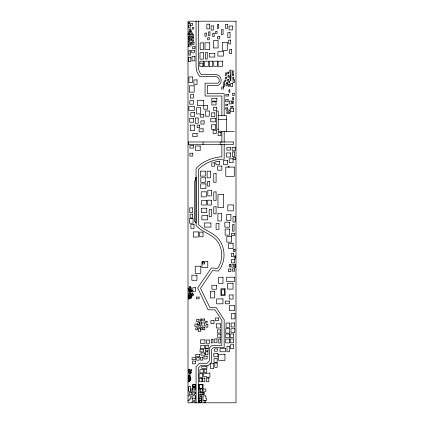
<?xml version="1.0" encoding="UTF-8"?>
<svg xmlns="http://www.w3.org/2000/svg" width="424" height="424" viewBox="0 0 424 424"><rect width="100%" height="100%" fill="white"/><g stroke="black" fill="none" stroke-linecap="round" stroke-linejoin="round"><path stroke-width="0.64" d="M196.068 177.221L194.441 182.543L194.441 220.946L196.068 223.199L196.073 177.269M199.831 63.16L202.889 63.16L202.889 66.536M218.243 115.508L226.453 115.508L226.453 131.594M218.243 119.52L226.453 119.52M218.243 129.182L216.457 129.182L216.457 111.083L218.243 111.083L218.243 131.594L234.308 131.594M233.083 158.772L229.198 158.772L229.198 162.652L233.083 162.652L233.083 157.596L235.214 157.596L235.214 159.636L233.083 159.636M193.058 386.481L195.135 386.481L195.135 384.875L193.058 384.875L193.058 386.661M192.613 386.661L195.496 386.661M190.885 391.151L195.019 391.151L195.019 388.967M188.002 395.884L190.885 395.884L190.885 399.074L189.152 399.074L189.152 400.495L188.002 400.495M198.851 398.189L201.835 398.189M201.835 400.495L198.877 400.495L198.851 395.884L201.835 395.884L201.835 402.8M229.114 167.098L229.114 166.648L228.186 166.648L228.186 167.098M224.169 115.508L224.169 93.709L207.363 93.709L207.363 85.484L218.042 85.484C223.199 83.268 221.582 74.809 215.97 74.65L201.294 74.65L200.075 73.061L198.808 70.002L198.374 66.722L198.374 21.2M224.169 131.594L224.169 142.374M224.169 144.075L224.169 159.186C214.745 158.83 205.004 162.684 198.374 169.388L198.374 224.503C205.099 231.303 216.054 233.02 220.713 242.178C225.69 251.135 225.181 263.15 218.371 271.021L212.514 270.602L200.547 288.304L209.896 307.522L216.214 307.522L224.169 319.77L224.169 347.68L213.224 347.68L211.629 349.27L211.629 362.128L208.173 365.583L200.679 365.583L198.374 367.889L198.374 402.8M221.863 115.508L221.863 96.015L205.057 96.015L205.057 83.178L218.042 83.178C220.544 81.148 219.023 76.665 215.8 76.585L199.969 76.585L198.374 74.65L196.757 71.1L196.068 67.019L196.068 21.2M221.863 131.594L221.863 142.575M221.863 144.234L221.863 156.785C212.307 157.426 202.688 161.321 196.068 168.407L196.068 225.446C202.434 232.924 213.903 234.159 218.715 243.328C222.971 251.056 222.881 261.274 217.491 268.413L211.391 267.942L197.679 287.949L208.147 309.827L215.005 309.827L221.863 320.337L221.863 345.375L211.878 345.375L209.323 347.924L209.323 360.978L207.023 363.278L199.529 363.278L196.068 366.739L196.068 402.8M220.189 141.982L220.189 144.701M205.29 400.495L205.29 402.8M204.14 400.495L204.14 402.8M203.6 261.703L203.6 261.417L202.328 261.417L202.328 261.703M203.043 141.982L203.043 144.701M202.407 388.967L202.407 391.273L199.105 391.273L199.105 388.967M200.939 392.428L200.939 394.733M200.234 388.967L200.234 391.273M199.047 398.189L199.047 402.8M198.951 395.884L198.951 398.189M195.109 398.189L195.109 400.495L192.613 400.495L192.613 398.189M195.098 402.8L195.098 401.65L192.035 401.65L192.035 402.8M192.788 388.967L192.788 391.151M192.613 388.967L192.613 384.361L195.453 384.361L195.496 388.967L190.885 388.967L190.885 391.273M235.998 21.2L188.002 21.2L188.002 402.8L235.998 402.8L235.998 21.2M189.698 22.615L188.553 22.615L188.553 23.765L189.698 23.765L189.698 22.615M192.395 23.627L190.45 23.627L190.45 25.578L192.395 25.578L192.395 23.627M209.557 24.189L206.822 24.189L206.822 28.933L209.557 28.933L209.557 24.189M227.45 24.454L225.329 24.454L225.329 28.291L227.45 28.291L227.45 24.454M218.614 24.608L217.395 24.608L217.395 28.329L218.614 28.329L218.614 24.608M190.228 25.164L188.579 25.164L188.579 27.523L190.228 27.523L190.228 25.164M213.383 25.875L211.12 25.875L211.12 30.088L213.383 30.088L213.383 25.875M232.463 26.028L229.034 26.028L229.034 29.908L232.463 29.908L232.463 26.028M193.349 27.512L192.401 27.512L192.401 29.161L193.349 29.161L193.349 27.512M190.864 29.033L189.194 29.033L189.194 30.358L190.864 30.358L190.864 29.033M223.109 29.744L221.344 29.744L221.344 34.434L223.109 34.434L223.109 29.744M191.41 30.931L190.403 30.931L190.403 32.049L191.41 32.049L191.41 30.931M190.005 31.477L188.993 31.477L188.993 32.881L190.005 32.881L190.005 31.477M217.051 31.641L215.328 31.641L215.328 33.364L217.051 33.364L217.051 31.641M209.975 31.901L208.454 31.901L208.454 35.595L209.975 35.595L209.975 31.901M230.057 32.6L227.81 32.6L227.81 37.731L230.057 37.731L230.057 32.6M192.348 32.945L191.187 32.945L191.187 34.105L192.348 34.105L192.348 32.945M206.287 33.088L204.924 33.088L204.924 36.215L206.287 36.215L206.287 33.088M214.178 33.22L212.742 33.22L212.742 36.607L214.178 36.607L214.178 33.22M189.178 33.326L188.15 33.326L188.15 34.742L189.178 34.742L189.178 33.326M190.943 34.116L189.661 34.116L189.661 35.399L190.943 35.399L190.943 34.116M193.487 34.736L192.215 34.736L192.215 36.634L193.487 36.634L193.487 34.736M189.422 36.188L188.452 36.188L188.452 37.763L189.422 37.763L189.422 36.188M219.489 36.369L217.592 36.369L217.592 38.907L219.489 38.907L219.489 36.369M191.42 36.459L190.482 36.459L190.482 38.229L191.42 38.229L191.42 36.459M193.471 37.312L192.401 37.312L192.401 39.31L193.471 39.31L193.471 37.312M209.207 37.736L207.612 37.736L207.612 39.808L209.207 39.808L209.207 37.736M189.756 38.399L188.579 38.399L188.579 39.58L189.756 39.58L189.756 38.399M191.68 39.045L190.588 39.045L190.588 40.519L191.68 40.519L191.68 39.045M230.603 40.121L228.695 40.121L228.695 43.921L230.603 43.921L230.603 40.121M193.291 40.365L192.501 40.365L192.501 41.637L193.291 41.637L193.291 40.365M218.074 40.656L213.346 40.656L213.346 47.965L218.074 47.965L218.074 40.656M189.767 40.725L188.616 40.725L188.616 42.315L189.767 42.315L189.767 40.725M191.648 42.188L190.524 42.188L190.524 45.077L191.648 45.077L191.648 42.188M227.264 42.368L222.319 42.368L222.319 50.366L227.264 50.366L227.264 42.368M194.012 42.575L192.337 42.575L192.337 44.446L194.012 44.446L194.012 42.575M209.732 42.808L205.009 42.808L205.009 49.603L209.732 49.603L209.732 42.808M203.419 42.909L200.128 42.909L200.128 49.619L203.419 49.619L203.419 42.909M189.915 43.805L188.569 43.805L188.569 46.545L189.915 46.545L189.915 43.805M194.982 46.725L192.56 46.725L192.56 48.628L194.982 48.628L194.982 46.725M231.679 49.672L229.464 49.672L229.464 53.562L231.679 53.562L231.679 49.672M194.272 50.239L191.728 50.239L191.728 52.783L194.272 52.783L194.272 50.239M190.54 50.626L188.95 50.626L188.95 55.088L190.54 55.088L190.54 50.626M223.369 51.49L217.92 51.49L217.92 56.095L223.369 56.095L223.369 51.49M207.246 52.666L205.391 52.666L205.391 58.994L207.246 58.994L207.246 52.666M203.419 52.698L199.99 52.698L199.99 59.127L203.419 59.127L203.419 52.698M214.793 53.323L209.292 53.323L209.292 57.055L214.793 57.055L214.793 53.323M194.87 56.328L192.035 56.328L192.035 60.908L194.87 60.908L194.87 56.328M190.842 57.425L188.643 57.425L188.643 61.687L190.842 61.687L190.842 57.425M203.419 61.189L199.831 61.189L199.831 66.536L203.419 66.536L203.419 61.189M208.322 61.189L204.575 61.189L204.575 66.573L208.322 66.573L208.322 61.189M212.721 61.189L209.329 61.189L209.329 66.494L212.721 66.494L212.721 61.189M217.422 61.189L213.76 61.189L213.76 66.287L217.422 66.287L217.422 61.189M222.536 61.189L218.127 61.189L218.127 66.271L222.536 66.271L222.536 61.189M230.953 70.177L229.845 70.177L229.845 72.589L230.953 72.589L230.953 70.177M233.163 70.718L232.606 70.718L232.606 73.877L233.163 73.877L233.163 70.718M228.658 72.154L227.614 72.154L227.614 73.845L228.658 73.845L228.658 72.154M226.299 72.955L225.25 72.955L225.25 75.573L226.299 75.573L226.299 72.955M230.963 73.76L230.184 73.76L230.184 75.493L230.963 75.493L230.963 73.76M233.46 74.507L232.5 74.507L232.5 75.79L233.46 75.79L233.46 74.507M228.838 75.657L227.921 75.657L227.921 77.142L228.838 77.142L228.838 75.657M230.974 76.219L229.723 76.219L229.723 77.475L230.974 77.475L230.974 76.219M192.411 76.94L188.913 76.94L188.913 82.606L192.411 82.606L192.411 76.94M226.517 77.274L225.462 77.274L225.462 78.843L226.517 78.843L226.517 77.274M233.762 77.3L232.75 77.3L232.75 79.092L233.762 79.092L233.762 77.3M230.9 77.963L229.919 77.963L229.919 79.251L230.9 79.251L230.9 77.963M228.674 79.325L227.571 79.325L227.571 80.942L228.674 80.942L228.674 79.325M234.456 79.829L233.083 79.829L233.083 82.574L234.456 82.574L234.456 79.829M197.033 79.919L193.895 79.919L193.895 84.403L197.033 84.403L197.033 79.919M230.863 80.03L230.312 80.03L230.312 80.793L230.863 80.793L230.863 80.03M225.854 80.067L224.842 80.067L224.842 81.212L225.854 81.212L225.854 80.067M229.665 81.191L228.896 81.191L228.896 82.675L229.665 82.675L229.665 81.191M224.508 81.843L223.713 81.843L223.713 83.841L224.508 83.841L224.508 81.843M227.582 82.373L226.681 82.373L226.681 83.581L227.582 83.581L227.582 82.373M232.606 83.406L230.656 83.406L230.656 86.565L232.606 86.565L232.606 83.406M227.37 83.899L225.934 83.899L225.934 85.812L227.37 85.812L227.37 83.899M229.358 84.143L228.345 84.143L228.345 86.374L229.358 86.374L229.358 84.143M224.296 84.657L223.411 84.657L223.411 86.782L224.296 86.782L224.296 84.657M194.181 85.812L189.364 85.812L189.364 92.13L194.181 92.13L194.181 85.812M223.305 87.042L221.715 87.042L221.715 89.019L223.305 89.019L223.305 87.042M229.84 89.872L228.907 89.872L228.907 92.326L229.84 92.326L229.84 89.872M234.17 93.211L232.638 93.211L232.638 95.559L234.17 95.559L234.17 93.211M228.552 94.335L225.807 94.335L225.807 96.031L228.552 96.031L228.552 94.335M193.344 94.663L190.471 94.663L190.471 98.087L193.344 98.087L193.344 94.663M233.635 97.785L232.273 97.785L232.273 99.926L233.635 99.926L233.635 97.785M216.881 98.299L211.809 98.299L211.809 101.145L216.881 101.145L216.881 98.299M228.07 99.465L225.494 99.465L225.494 101.728L228.07 101.728L228.07 99.465M203.764 100.525L197.377 100.525L197.377 105.555L203.764 105.555L203.764 100.525M193.333 100.689L189.814 100.689L189.814 104.209L193.333 104.209L193.333 100.689M231.303 101.066L229.167 101.066L229.167 103.917L231.303 103.917L231.303 101.066M233.195 101.4L232.304 101.4L232.304 103.679L233.195 103.679L233.195 101.4M216.054 101.855L211.841 101.855L211.841 104.967L216.054 104.967L216.054 101.855M227.783 104.267L225.759 104.267L225.759 105.518L227.783 105.518L227.783 104.267M207.696 105.724L203.737 105.724L203.737 109.164L207.696 109.164L207.696 105.724M233.036 106.36L230.582 106.36L230.582 107.171L233.036 107.171L233.036 106.36M194.303 106.525L188.85 106.525L188.85 110.404L194.303 110.404L194.303 106.525M216.738 107.532L213.325 107.532L213.325 110.245L216.738 110.245L216.738 107.532M200.419 107.723L196.603 107.723L196.603 113.897L200.419 113.897L200.419 107.723M227.556 107.855L225.441 107.855L225.441 109.053L227.556 109.053L227.556 107.855M233.629 108.295L230.497 108.295L230.497 111.671L233.629 111.671L233.629 108.295M229.448 109.975L226.729 109.975L226.729 111.247L229.448 111.247L229.448 109.975M209.297 110.977L205.402 110.977L205.402 116.181L209.297 116.181L209.297 110.977M230.057 112.482L226.676 112.482L226.676 113.441L230.057 113.441L230.057 112.482M194.674 112.641L190.789 112.641L190.789 116.526L194.674 116.526L194.674 112.641M214.825 112.853L211.539 112.853L211.539 116.717L214.825 116.717L214.825 112.853M203.732 114.597L200.234 114.597L200.234 117.135L203.732 117.135L203.732 114.597M198.194 117.962L195.257 117.962L195.257 123.246L198.194 123.246L198.194 117.962M215.599 118.27L210.77 118.27L210.77 121.842L215.599 121.842L215.599 118.27M193.641 118.328L189.719 118.328L189.719 122.255L193.641 122.255L193.641 118.328M204.124 120.888L200.923 120.888L200.923 124.094L204.124 124.094L204.124 120.888M215.509 124.788L211.38 124.788L211.38 129.362L215.509 129.362L215.509 124.788M194.6 125.064L190.344 125.064L190.344 130.576L194.6 130.576L194.6 125.064M199.704 125.133L197.144 125.133L197.144 127.688L199.704 127.688L199.704 125.133M203.123 128.827L199.121 128.827L199.121 131.827L203.123 131.827L203.123 128.827M216.256 130.195L213.129 130.195L213.129 133.496L216.256 133.496L216.256 130.195M220.957 132.394L218.127 132.394L218.127 135.579L220.957 135.579L220.957 132.394M197.096 133.38L192.772 133.38L192.772 136.698L197.096 136.698L197.096 133.38M233.285 141.982L188.431 141.982L188.431 144.701L233.285 144.701L233.285 141.982M193.529 145.443L189.978 145.443L189.978 148.103L193.529 148.103L193.529 145.443M200.202 145.988L195.591 145.988L195.591 150.6L200.202 150.6L200.202 145.988M235.161 147.303L232.167 147.303L232.167 150.292L235.161 150.292L235.161 147.303M230.433 147.451L226.882 147.451L226.882 150.096L230.433 150.096L230.433 147.451M234.578 151.887L232.31 151.887L232.31 156.467L234.578 156.467L234.578 151.887M230.635 152.963L226.575 152.963L226.575 157.023L230.635 157.023L230.635 152.963M192.75 153.223L189.894 153.223L189.894 156.085L192.75 156.085L192.75 153.223M227.397 160.283L223.612 160.283L223.612 164.687L227.397 164.687L227.397 160.283M219.505 161.401L215.821 161.401L215.821 164.433L219.505 164.433L219.505 161.401M214.581 162.832L211.751 162.832L211.751 166.282L214.581 166.282L214.581 162.832M221.869 166.038L217.708 166.038L217.708 170.194L221.869 170.194L221.869 166.038M234.281 167.098L225.801 167.098L225.801 176.315L234.281 176.315L234.281 167.098M205.269 171.158L200.314 171.158L200.314 176.114L205.269 176.114L205.269 171.158M210.452 171.185L207.129 171.185L207.129 177.836L210.452 177.836L210.452 171.185M216.092 173.612L213.76 173.612L213.76 182.389L216.092 182.389L216.092 173.612M205.338 177.767L200.791 177.767L200.791 182.315L205.338 182.315L205.338 177.767M209.647 181.35L207.612 181.35L207.612 186.147L209.647 186.147L209.647 181.35M205.926 183.878L200.669 183.878L200.669 188.468L205.926 188.468L205.926 183.878M211.327 190.212L207.802 190.212L207.802 195.909L211.327 195.909L211.327 190.212M206.303 191.807L201.225 191.807L201.225 196.879L206.303 196.879L206.303 191.807M216.092 191.913L213.76 191.913L213.76 200.404L216.092 200.404L216.092 191.913M223.559 194.494L217.978 194.494L217.978 207.696L223.559 207.696L223.559 194.494M211.327 200.213L207.601 200.213L207.601 205.025L211.327 205.025L211.327 200.213M206.393 200.308L201.681 200.308L201.681 205.02L206.393 205.02L206.393 200.308M233.285 204.914L227.81 204.914L227.81 210.834L233.285 210.834L233.285 204.914M216.092 206.801L213.76 206.801L213.76 213.828L216.092 213.828L216.092 206.801M192.528 207.871L189.751 207.871L189.751 212.652L192.528 212.652L192.528 207.871M206.758 208.226L201.305 208.226L201.305 212.647L206.758 212.647L206.758 208.226M211.327 209.504L209.191 209.504L209.191 216.659L211.327 216.659L211.327 209.504M221.328 213.463L217.915 213.463L217.915 220.946L221.328 220.946L221.328 213.463M192.438 214.157L190.1 214.157L190.1 217.941L192.438 217.941L192.438 214.157M230.932 214.671L226.374 214.671L226.374 220.316L230.932 220.316L230.932 214.671M207.596 215.578L201.898 215.578L201.898 219.844L207.596 219.844L207.596 215.578M235.188 216.579L233.009 216.579L233.009 222.081L235.188 222.081L235.188 216.579M193.074 218.556L189.602 218.556L189.602 223.231L193.074 223.231L193.074 218.556M229.464 222.197L224.837 222.197L224.837 227.211L229.464 227.211L229.464 222.197M210.924 222.971L204.251 222.971L204.251 227.094L210.924 227.094L210.924 222.971M218.932 223.506L216.092 223.506L216.092 229.299L218.932 229.299L218.932 223.506M194.012 224.439L190.906 224.439L190.906 228.419L194.012 228.419L194.012 224.439M234.037 224.662L232.394 224.662L232.394 231.165L234.037 231.165L234.037 224.662M229.596 229.066L225.139 229.066L225.139 235.15L229.596 235.15L229.596 229.066M198.421 231.907L193.302 231.907L193.302 237.032L198.421 237.032L198.421 231.907M203.022 232.103L199.715 232.103L199.715 236.804L203.022 236.804L203.022 232.103M234.779 233.301L231.499 233.301L231.499 235.638L234.779 235.638L234.779 233.301M231.652 236.507L226.808 236.507L226.808 242.104L231.652 242.104L231.652 236.507M233.121 243.36L228.568 243.36L228.568 248.607L233.121 248.607L233.121 243.36M234.96 249.286L233.523 249.286L233.523 251.607L234.96 251.607L234.96 249.286M233.497 253.467L231.276 253.467L231.276 256.52L233.497 256.52L233.497 253.467M235.447 255.985L234.435 255.985L234.435 258.248L235.447 258.248L235.447 255.985M234.673 259.567L231.324 259.567L231.324 262.912L234.673 262.912L234.673 259.567M207.776 261.703L201.962 261.703L201.962 267.512L207.776 267.512L207.776 261.703M204.649 262.387L202.328 262.387L202.328 263.951L204.649 263.951L204.649 262.387M230.677 264.422L229.23 264.422L229.23 266.913L230.677 266.913L230.677 264.422M233.311 264.581L231.864 264.581L231.864 267.178L233.311 267.178L233.311 264.581M235.293 264.581L234.446 264.581L234.446 267.624L235.293 267.624L235.293 264.581M200.806 266.224L195.226 266.224L195.226 273.369L200.806 273.369L200.806 266.224M234.673 268.864L232.421 268.864L232.421 271.185L234.673 271.185L234.673 268.864M230.926 268.98L228.409 268.98L228.409 271.556L230.926 271.556L230.926 268.98M196.932 275.213L191.86 275.213L191.86 280.285L196.932 280.285L196.932 275.213M222.982 277.227L218.683 277.227L218.683 283.582L222.982 283.582L222.982 277.227M234.711 277.227L226.633 277.227L226.633 281.409L234.711 281.409L234.711 277.227M233.02 283.253L227.635 283.253L227.635 289.094L233.02 289.094L233.02 283.253M216.5 285.267L211.905 285.267L211.905 289.248L216.5 289.248L216.5 285.267M190.339 286.539L189.199 286.539L189.199 287.461L190.339 287.461L190.339 286.539M195.438 287.689L192.841 287.689L192.841 291.378L195.438 291.378L195.438 287.689M191.192 287.848L190.191 287.848L190.191 288.977L191.192 288.977L191.192 287.848M189.21 288.161L188.192 288.161L188.192 289.104L189.21 289.104L189.21 288.161M225.091 288.771L220.925 288.771L220.925 295.512L225.091 295.512L225.091 288.771M191.245 289.459L190.286 289.459L190.286 290.419L191.245 290.419L191.245 289.459M189.994 289.671L189.343 289.671L189.343 290.731L189.994 290.731L189.994 289.671M224.434 289.793L221.471 289.793L221.471 294.765L224.434 294.765L224.434 289.793M189.078 290.133L188.351 290.133L188.351 291.06L189.078 291.06L189.078 290.133M192.215 290.705L191.325 290.705L191.325 291.818L192.215 291.818L192.215 290.705M214.719 291.267L210.368 291.267L210.368 297.918L214.719 297.918L214.719 291.267M190.842 291.405L190.233 291.405L190.233 292.38L190.842 292.38L190.842 291.405M189.883 291.542L189.178 291.542L189.178 292.459L189.883 292.459L189.883 291.542M192.941 293.095L191.659 293.095L191.659 293.779L192.941 293.779L192.941 293.095M189.544 293.382L188.638 293.382L188.638 294.288L189.544 294.288L189.544 293.382M190.758 293.318L190.127 293.318L190.127 294.336L190.758 294.336L190.758 293.318M193.386 294.532L192.39 294.532L192.39 295.528L193.386 295.528L193.386 294.532M191.712 294.659L190.827 294.659L190.827 295.539L191.712 295.539L191.712 294.659M233.025 294.94L229.246 294.94L229.246 299.074L233.025 299.074L233.025 294.94M189.173 295.157L188.426 295.157L188.426 296.445L189.173 296.445L189.173 295.157M190.418 295.162L189.841 295.162L189.841 295.915L190.418 295.915L190.418 295.162M191.887 295.925L191.314 295.925L191.314 297.06L191.887 297.06L191.887 295.925M190.604 296.657L189.544 296.657L189.544 297.314L190.604 297.314L190.604 296.657M199.1 297.044L196.259 297.044L196.259 298.798L199.1 298.798L199.1 297.044M189.252 297.171L188.388 297.171L188.388 297.839L189.252 297.839L189.252 297.171M191.155 297.579L190.281 297.579L190.281 298.597L191.155 298.597L191.155 297.579M189.554 298.077L188.436 298.077L188.436 298.994L189.554 298.994L189.554 298.077M222.982 298.925L216.606 298.925L216.606 303.807L222.982 303.807L222.982 298.925M229.442 301.109L225.245 301.109L225.245 303.807L229.442 303.807L229.442 301.109M234.467 305.656L229.442 305.656L229.442 310.67L234.467 310.67L234.467 305.656M234.976 313.564L231.287 313.564L231.287 318.864L234.976 318.864L234.976 313.564M218.455 318.005L215.397 318.005L215.397 320.634L218.455 320.634L218.455 318.005M204.564 318.981L202.826 318.981L202.826 320.973L204.564 320.973L204.564 318.981M201.771 319.012L200.128 319.012L200.128 320.655L201.771 320.655L201.771 319.012M198.904 319.659L196.386 319.659L196.386 321.371L198.904 321.371L198.904 319.659M214.019 320.549L210.919 320.549L210.919 323.65L214.019 323.65L214.019 320.549M207.029 321.244L205.513 321.244L205.513 323.035L207.029 323.035L207.029 321.244M201.236 321.795L199.805 321.795L199.805 323.947L201.236 323.947L201.236 321.795M199.476 322.786L197.86 322.786L197.86 324.667L199.476 324.667L199.476 322.786M204.347 322.903L201.803 322.903L201.803 326.051L204.347 326.051L204.347 322.903M234.514 322.966L231.154 322.966L231.154 326.989L234.514 326.989L234.514 322.966M229.442 323.04L226.045 323.04L226.045 327.365L229.442 327.365L229.442 323.04M220.522 323.788L216.314 323.788L216.314 327.996L220.522 327.996L220.522 323.788M197.176 324.047L194.881 324.047L194.881 326.342L197.176 326.342L197.176 324.047M207.861 324.609L205.958 324.609L205.958 327.164L207.861 327.164L207.861 324.609M200.229 325.388L198.718 325.388L198.718 327.307L200.229 327.307L200.229 325.388M202.174 327.614L200.822 327.614L200.822 329.798L202.174 329.798L202.174 327.614M204.845 327.614L203.011 327.614L203.011 329.793L204.845 329.793L204.845 327.614M197.674 327.885L195.83 327.885L195.83 329.883L197.674 329.883L197.674 327.885M200.319 328.515L198.448 328.515L198.448 331.695L200.319 331.695L200.319 328.515M229.442 328.515L225.785 328.515L225.785 333.105L229.442 333.105L229.442 328.515M234.769 328.743L230.979 328.743L230.979 332.527L234.769 332.527L234.769 328.743M220.554 329.861L217.395 329.861L217.395 333.02L220.554 333.02L220.554 329.861M229.442 334.017L225.722 334.017L225.722 337.737L229.442 337.737L229.442 334.017M233.539 333.99L230.2 333.99L230.2 337.61L233.539 337.61L233.539 333.99M220.708 334.117L217.713 334.117L217.713 337.801L220.708 337.801L220.708 334.117M216.993 338.93L214.639 338.93L214.639 342.74L216.993 342.74L216.993 338.93M220.522 339.004L218.742 339.004L218.742 343.032L220.522 343.032L220.522 339.004M233.486 338.988L230.232 338.988L230.232 342.799L233.486 342.799L233.486 338.988M229.442 339.073L225.637 339.073L225.637 342.873L229.442 342.873L229.442 339.073M212.975 339.407L211.242 339.407L211.242 342.889L212.975 342.889L212.975 339.407M204.967 339.836L200.441 339.836L200.441 343.371L204.967 343.371L204.967 339.836M209.26 339.99L206.583 339.99L206.583 343.875L209.26 343.875L209.26 339.99M233.523 344.791L230.412 344.791L230.412 348.634L233.523 348.634L233.523 344.791M208.226 345.38L205.407 345.38L205.407 348.199L208.226 348.199L208.226 345.38M204.315 345.65L200.335 345.65L200.335 348.666L204.315 348.666L204.315 345.65M229.442 346.466L226.957 346.466L226.957 351.75L229.442 351.75L229.442 346.466M225.409 348.422L220.024 348.422L220.024 351.75L225.409 351.75L225.409 348.422M208.083 348.586L205.269 348.586L205.269 350.754L208.083 350.754L208.083 348.586M217.252 348.846L214.475 348.846L214.475 351.236L217.252 351.236L217.252 348.846M203.568 349.54L200.022 349.54L200.022 351.909L203.568 351.909L203.568 349.54M207.946 351.501L205.486 351.501L205.486 354.771L207.946 354.771L207.946 351.501M204.887 352.943L200.918 352.943L200.918 355.148L204.887 355.148L204.887 352.943M217.851 353.298L213.823 353.298L213.823 356.785L217.851 356.785L217.851 353.298M199.688 354.294L195.729 354.294L195.729 356.743L199.688 356.743L199.688 354.294M224.916 354.263L218.683 354.263L218.683 360.495L224.916 360.495L224.916 354.263M207.108 356.229L203.918 356.229L203.918 358.916L207.108 358.916L207.108 356.229M202.804 357.241L200.441 357.241L200.441 360.098L202.804 360.098L202.804 357.241M199.148 357.671L196.625 357.671L196.625 360.199L199.148 360.199L199.148 357.671M195.543 357.718L192.061 357.718L192.061 359.61L195.543 359.61L195.543 357.718M217.189 358.561L214.056 358.561L214.056 362.541L217.189 362.541L217.189 358.561M195.491 361.036L192.501 361.036L192.501 363.808L195.491 363.808L195.491 361.036M217.152 363.034L214.793 363.034L214.793 367.327L217.152 367.327L217.152 363.034M213.717 363.447L210.617 363.447L210.617 368.721L213.717 368.721L213.717 363.447M206.981 366.522L201.744 366.522L201.744 368.345L206.981 368.345L206.981 366.522M189.82 369.532L188.388 369.532L188.388 370.762L189.82 370.762L189.82 369.532M203.255 369.532L199.905 369.532L199.905 372.882L203.255 372.882L203.255 369.532M206.44 369.532L204.119 369.532L204.119 372.42L206.44 372.42L206.44 369.532M191.706 369.77L190.567 369.77L190.567 370.91L191.706 370.91L191.706 369.77M190.106 371.276L188.548 371.276L188.548 372.532L190.106 372.532L190.106 371.276M191.293 372.012L190.493 372.012L190.493 373.003L191.293 373.003L191.293 372.012M209.885 373.125L206.44 373.125L206.44 373.735L203.441 373.735L203.441 376.38L206.44 376.38L206.44 377.222L209.885 377.222L209.885 373.125M190.254 373.189L189.12 373.189L189.12 374.159L190.254 374.159L190.254 373.189M202.693 373.772L199.148 373.772L199.148 377.318L202.693 377.318L202.693 373.772M190.01 375.161L188.669 375.161L188.669 375.987L190.01 375.987L190.01 375.161M190.132 376.316L188.675 376.316L188.675 377.148L190.132 377.148L190.132 376.316M189.661 377.402L188.548 377.402L188.548 378.515L189.661 378.515L189.661 377.402M190.625 377.493L190.037 377.493L190.037 378.452L190.625 378.452L190.625 377.493M208.815 378.07L206.44 378.07L206.44 381.664L208.815 381.664L208.815 378.07M204.834 378.107L202.502 378.107L202.502 381.674L204.834 381.674L204.834 378.107M201.914 378.404L199.243 378.404L199.243 381.743L201.914 381.743L201.914 378.404M190.837 378.722L190.079 378.722L190.079 379.326L190.837 379.326L190.837 378.722M189.512 379.252L188.468 379.252L188.468 380.1L189.512 380.1L189.512 379.252M190.583 379.931L189.931 379.931L189.931 380.582L190.583 380.582L190.583 379.931M189.698 380.805L188.479 380.805L188.479 381.801L189.698 381.801L189.698 380.805M202.985 384.361L198.951 384.361L198.951 388.967L205.868 388.967L205.868 391.273L202.985 391.273L202.985 384.361M190.307 386.661L188.579 386.661L188.579 391.273L190.307 391.273L190.307 386.661M194.971 386.98L193.143 386.98L193.143 387.812L194.971 387.812L194.971 386.98M191.457 392.428L189.152 392.428L189.152 394.733L191.457 394.733L191.457 392.428M195.639 392.428L192.613 392.428L192.613 394.733L194.563 394.733L194.563 393.578L195.639 393.578L195.639 392.428M204.14 392.428L198.951 392.428L198.951 394.733L204.14 394.733L204.14 392.428M203.78 392.783L202.677 392.783L202.677 394.346L203.78 394.346L203.78 392.783M195.496 395.884L192.035 395.884L192.035 398.189L195.496 398.189L195.496 395.884M205.868 395.884L202.985 395.884L202.985 400.495L206.44 400.495L206.44 398.189L205.868 398.189L205.868 395.884M201.575 396.196L200.647 396.196L200.647 396.928L201.575 396.928L201.575 396.196M201.66 398.465L200.965 398.465L200.965 399.323L201.66 399.323L201.66 398.465M201.633 400.987L199.524 400.987L199.524 402.604L201.633 402.604L201.633 400.987M199.895 388.204A1.935 1.935 0 0 0 202.868 386.656A1.935 1.935 0 0 0 200.038 384.854A1.935 1.935 0 0 0 199.895 388.204"/></g></svg>
